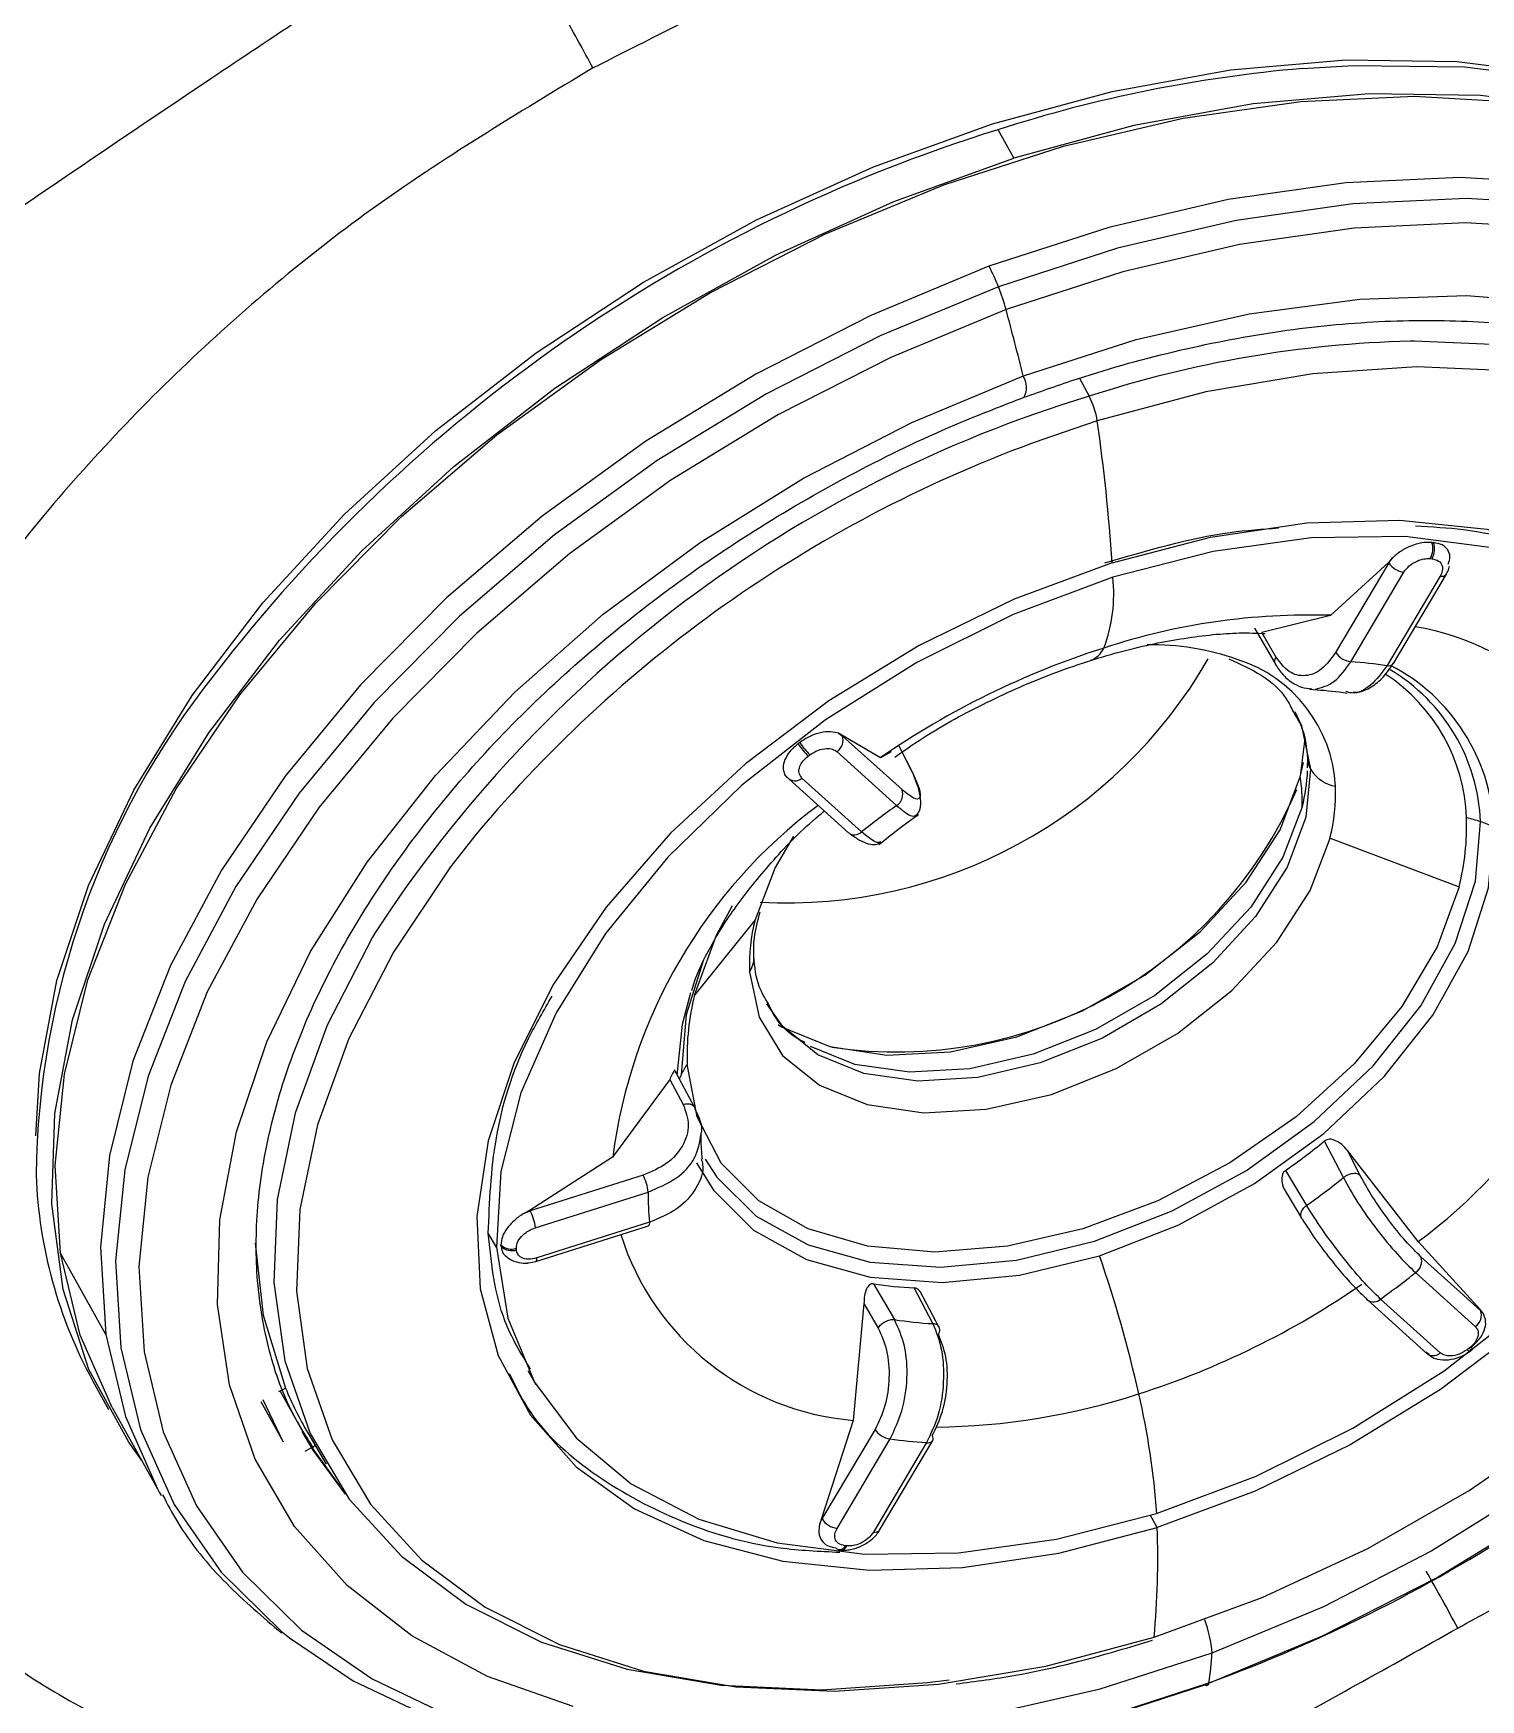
# Model space of a CAD drawing. Extents: x 525 to 613, y 487 to 635.
# Drawn here: x 561.477 to 562.824, y 561.239 to 562.79 of the extents above; entities that cross this region are included whole.
import ezdxf

# ---------------------------------------------------------------- set-up
doc = ezdxf.new("R2010")
doc.units = 0
doc.header["$MEASUREMENT"] = 0
doc.layers.add('1', color=4, linetype='Continuous')
doc.layers.add('STD TEST', color=3, linetype='Continuous')

# ---------------------------------------------------------------- blocks, each defined once
blk = doc.blocks.new('2023 VANGUARD')
at = {"layer": '1', "color": 3, "linetype": 'Continuous', "lineweight": 25}
for p, q in [((-6.5851, -29.9906), (-6.5704, -30.0171)), ((-6.5092, -30.222), (-6.5001, -30.2387)), ((-6.4926, -30.2617), (-6.5443, -30.2793)), ((-6.181, -30.3748), (-6.1794, -30.375)), ((-6.2215, -30.3934), (-6.2754, -30.4427)), ((-6.2212, -30.3939), (-6.2706, -30.4772)), ((-6.2181, -30.3895), (-6.2215, -30.3934)), ((-6.2215, -30.3934), (-6.2212, -30.3939)), ((-6.2212, -30.3939), (-6.2181, -30.3895)), ((-6.1825, -30.3899), (-6.1808, -30.39)), ((-6.2566, -30.4859), (-6.2072, -30.4026)), ((-6.1733, -30.4062), (-6.2227, -30.4895)), ((-6.2169, -30.4876), (-6.1675, -30.4043)), ((-6.2754, -30.4427), (-6.3394, -30.4588)), ((-6.3462, -30.4546), (-6.3265, -30.4883)), ((-6.3262, -30.4814), (-6.3394, -30.4588)), ((-6.7303, -30.5543), (-6.7334, -30.5525)), ((-6.7334, -30.5525), (-6.73, -30.5548)), ((-6.6943, -30.5752), (-6.7303, -30.5543)), ((-6.73, -30.5548), (-6.7303, -30.5543)), ((-6.6743, -30.6049), (-6.73, -30.5548)), ((-6.7711, -30.5621), (-6.7695, -30.5609)), ((-6.7618, -30.5738), (-6.7602, -30.5726)), ((-6.735, -30.5696), (-6.6794, -30.6197)), ((-6.6845, -30.5698), (-6.6943, -30.5752)), ((-6.6637, -30.5906), (-6.677, -30.5645)), ((-6.6767, -30.5655), (-6.6649, -30.5886)), ((-6.2997, -30.5599), (-6.3034, -30.5895)), ((-6.3035, -30.593), (-6.3007, -30.5796)), ((-6.2968, -30.5762), (-6.297, -30.5847)), ((-6.7812, -30.5935), (-6.7837, -30.5904)), ((-6.7799, -30.595), (-6.7243, -30.6451)), ((-6.712, -30.6443), (-6.7676, -30.5942)), ((-6.2758, -30.6502), (-6.1557, -30.6953)), ((-6.8112, -30.7261), (-6.8675, -30.7962)), ((-6.8675, -30.9005), (-6.8862, -30.8659)), ((-6.8907, -30.8748), (-6.9438, -30.947)), ((-6.8907, -30.8748), (-6.8782, -30.8979)), ((-6.2634, -30.9661), (-6.2809, -30.9321)), ((-6.1938, -31.0257), (-6.2596, -30.941)), ((-6.2477, -30.9641), (-6.2596, -30.941)), ((-6.9438, -30.947), (-7.0207, -30.9965)), ((-6.3173, -30.9595), (-6.2978, -30.992)), ((-6.9154, -30.9638), (-7.0205, -30.997)), ((-7.0158, -31.0128), (-6.9108, -30.9795)), ((-6.3176, -30.9785), (-6.3027, -31.0033)), ((-7.0207, -30.9965), (-7.026, -30.9992)), ((-7.026, -30.9992), (-7.0205, -30.997)), ((-7.0205, -30.997), (-7.0207, -30.9965)), ((-7.052, -31.0309), (-7.0596, -31.0179)), ((-7.0153, -31.0442), (-6.9103, -31.011)), ((-6.9094, -31.0077), (-7.0145, -31.0409)), ((-7.4158, -31.1121), (-7.4579, -31.0363)), ((-7.0477, -31.0302), (-7.0478, -31.0288)), ((-7.0334, -31.0333), (-7.0334, -31.0319)), ((-6.1359, -31.0893), (-6.1937, -31.0257)), ((-7.0222, -31.0455), (-7.0154, -31.0443)), ((-7.0154, -31.0443), (-7.0153, -31.0442)), ((-6.1356, -31.0899), (-6.1912, -31.0398)), ((-6.7008, -31.0649), (-6.6814, -31.0982)), ((-6.6456, -31.102), (-6.663, -31.0688)), ((-6.1962, -31.0545), (-6.1406, -31.1046)), ((-6.7098, -31.0834), (-6.7198, -31.1921)), ((-6.7098, -31.0834), (-6.6966, -31.1061)), ((-6.6399, -31.1056), (-6.6575, -31.072)), ((-6.2411, -31.08), (-6.1855, -31.1301)), ((-6.1732, -31.1292), (-6.2288, -31.0791)), ((-6.1331, -31.0929), (-6.1359, -31.0893)), ((-6.1359, -31.0893), (-6.1356, -31.0899)), ((-6.1356, -31.0899), (-6.1331, -31.0929)), ((-6.1834, -31.1308), (-6.1868, -31.1285)), ((-6.1464, -31.125), (-6.148, -31.1262)), ((-6.1453, -31.1277), (-6.1437, -31.1265)), ((-7.0229, -31.1456), (-7.0153, -31.1586)), ((-7.4278, -31.1556), (-7.4131, -31.182)), ((-7.2546, -31.1653), (-7.2485, -31.162)), ((-7.2714, -31.1744), (-7.2505, -31.2121)), ((-7.2505, -31.2121), (-7.2692, -31.173)), ((-7.2248, -31.216), (-7.2533, -31.1646)), ((-7.4097, -31.1801), (-7.3677, -31.2559)), ((-6.7198, -31.1921), (-6.7492, -31.2833)), ((-7.2277, -31.2036), (-7.2105, -31.233)), ((-6.6995, -31.2005), (-6.7489, -31.2838)), ((-7.2204, -31.2156), (-7.2305, -31.221)), ((-7.2248, -31.216), (-7.198, -31.2529)), ((-7.1925, -31.2607), (-7.2228, -31.2197)), ((-6.7349, -31.2926), (-6.6855, -31.2093)), ((-6.6516, -31.2128), (-6.701, -31.2961)), ((-6.6952, -31.2942), (-6.6458, -31.2109)), ((-6.7492, -31.2833), (-6.751, -31.2883)), ((-6.751, -31.2883), (-6.7489, -31.2838)), ((-6.7489, -31.2838), (-6.7492, -31.2833)), ((-6.4367, -31.2919), (-6.4431, -31.2805)), ((-6.733, -31.3126), (-6.7313, -31.3127)), ((-6.7257, -31.3089), (-6.7274, -31.3088))]:
    blk.add_line(p, q, dxfattribs=at)
at = {"layer": '1', "color": 3, "linetype": 'Continuous', "lineweight": 25, "flags": 128}
for points in [[(-7.481, -30.9273), (-7.4776, -30.8693), (-7.4613, -30.7826), (-7.4318, -30.6942), (-7.3896, -30.6053), (-7.3353, -30.5172), (-7.2696, -30.4312), (-7.1936, -30.3486), (-7.1083, -30.2705), (-7.015, -30.1982), (-6.915, -30.1325), (-6.8098, -30.0746), (-6.701, -30.0253), (-6.5901, -29.9852), (-6.4787, -29.955), (-6.3685, -29.935), (-6.261, -29.9257), (-6.1579, -29.9271), (-6.0607, -29.9392), (-5.9706, -29.9618), (-5.8892, -29.9946), (-5.8441, -30.0196)], [(-6.3016, -29.9336), (-6.2541, -29.9308), (-6.1504, -29.9322), (-6.0526, -29.9444), (-5.9621, -29.9671), (-5.8801, -30.0001), (-5.8081, -30.0429), (-5.7468, -30.0949), (-5.6974, -30.1552), (-5.6787, -30.1857)], [(-6.6354, -30.042), (-6.5239, -30.0059), (-6.4126, -29.9799), (-6.3031, -29.9643), (-6.1971, -29.9594), (-6.0961, -29.9653), (-6.0015, -29.9818), (-5.9147, -30.0088), (-5.8371, -30.0458), (-5.7696, -30.0923), (-5.7134, -30.1476), (-5.6692, -30.2109), (-5.6675, -30.214)], [(-5.6399, -30.2639), (-5.6457, -30.2495), (-5.6827, -30.1817), (-5.7322, -30.1213), (-5.7934, -30.0694), (-5.8655, -30.0266), (-5.9474, -29.9936), (-6.0379, -29.9708), (-6.1357, -29.9587), (-6.2394, -29.9573), (-6.3475, -29.9666), (-6.4584, -29.9867), (-6.5704, -30.0171)], [(-7.3823, -31.2295), (-7.3944, -31.2125), (-7.4314, -31.1446), (-7.4554, -31.0702), (-7.466, -30.9904), (-7.4631, -30.9063), (-7.4467, -30.8192), (-7.417, -30.7302), (-7.3746, -30.6408), (-7.3199, -30.5522), (-7.2539, -30.4657), (-7.1774, -30.3826), (-7.0916, -30.3041), (-6.9977, -30.2313), (-6.8972, -30.1653), (-6.7914, -30.107), (-6.6819, -30.0574), (-6.5704, -30.0171)], [(-7.4579, -31.0363), (-7.4628, -30.9549), (-7.4543, -30.8697), (-7.4324, -30.782), (-7.3975, -30.693), (-7.3501, -30.6041), (-7.2909, -30.5166), (-7.2206, -30.4317), (-7.1405, -30.3507), (-7.0515, -30.2747), (-6.9551, -30.2049), (-6.8526, -30.1423), (-6.7455, -30.0877), (-6.6354, -30.042)], [(-5.6289, -30.2838), (-5.6714, -30.2234), (-5.7276, -30.1681), (-5.795, -30.1216), (-5.8727, -30.0846), (-5.9595, -30.0576), (-6.054, -30.0411), (-6.1551, -30.0352), (-6.2611, -30.0401), (-6.3706, -30.0557), (-6.4819, -30.0817), (-6.5934, -30.1178)], [(-5.5714, -30.4865), (-5.5753, -30.4505), (-5.5935, -30.3745), (-5.6248, -30.3046), (-5.6687, -30.2417), (-5.7246, -30.1867), (-5.7916, -30.1405), (-5.8687, -30.1038), (-5.9549, -30.077), (-6.0488, -30.0605), (-6.1492, -30.0547), (-6.2545, -30.0596), (-6.3633, -30.0751), (-6.4738, -30.1009), (-6.5846, -30.1368)], [(-5.8206, -31.0596), (-5.8175, -31.0562), (-5.749, -30.9733), (-5.6912, -30.8879), (-5.6449, -30.8012), (-5.6108, -30.7144), (-5.5895, -30.6288), (-5.5812, -30.5457), (-5.586, -30.4662), (-5.604, -30.3916), (-5.6347, -30.3229), (-5.6778, -30.2611), (-5.7327, -30.2071), (-5.7985, -30.1617), (-5.8743, -30.1256), (-5.9589, -30.0993), (-6.0512, -30.0832), (-6.1498, -30.0774), (-6.2533, -30.0822), (-6.3601, -30.0974), (-6.4687, -30.1228), (-6.5775, -30.1581)], [(-6.5934, -30.1178), (-6.7035, -30.1635), (-6.8105, -30.2181), (-6.913, -30.2807), (-7.0095, -30.3505), (-7.0984, -30.4265), (-7.1786, -30.5075), (-7.2488, -30.5924), (-7.3081, -30.6799), (-7.3555, -30.7688), (-7.3904, -30.8578), (-7.4123, -30.9455), (-7.4208, -31.0307), (-7.4158, -31.1121)], [(-6.5846, -30.1368), (-6.694, -30.1822), (-6.8004, -30.2364), (-6.9022, -30.2986), (-6.998, -30.3679), (-7.0863, -30.4434), (-7.166, -30.5239), (-7.2358, -30.6082), (-7.2946, -30.6952), (-7.3417, -30.7835), (-7.3764, -30.8718), (-7.3981, -30.959), (-7.4066, -31.0436), (-7.4016, -31.1245), (-7.3834, -31.2005), (-7.3521, -31.2704), (-7.3082, -31.3333), (-7.2524, -31.3883), (-7.2447, -31.3944)], [(-6.5614, -30.2199), (-6.4562, -30.186), (-6.3512, -30.162), (-6.2482, -30.1483), (-6.1487, -30.1451), (-6.0543, -30.1524)], [(-6.0848, -31.2537), (-6.1811, -31.3135), (-6.2819, -31.3655), (-6.3858, -31.4087)], [(-6.5775, -30.1581), (-6.6849, -30.2026), (-6.7894, -30.2559), (-6.8895, -30.317), (-6.9836, -30.3851), (-7.0704, -30.4593), (-7.1486, -30.5383), (-7.2171, -30.6212), (-7.2749, -30.7066), (-7.3212, -30.7933), (-7.3553, -30.8801), (-7.3766, -30.9657), (-7.3849, -31.0488), (-7.3801, -31.1283), (-7.3622, -31.2029), (-7.3314, -31.2716), (-7.2883, -31.3334), (-7.2334, -31.3874), (-7.1676, -31.4328), (-7.0919, -31.4689)], [(-6.4974, -31.4717), (-6.3886, -31.4364)], [(-5.7522, -30.8393), (-5.7365, -30.8059), (-5.7068, -30.7241), (-5.6902, -30.6438), (-5.687, -30.5664), (-5.6972, -30.4933), (-5.7208, -30.4257), (-5.7571, -30.3648), (-5.8058, -30.3116), (-5.8659, -30.2669), (-5.9363, -30.2317), (-6.016, -30.2064), (-6.1034, -30.1916), (-6.1972, -30.1874), (-6.2013, -30.1875)], [(-5.7174, -30.7515), (-5.7135, -30.7384), (-5.6972, -30.6595), (-5.6941, -30.5836), (-5.7041, -30.5118), (-5.7272, -30.4454), (-5.763, -30.3855), (-5.8107, -30.3332), (-5.8697, -30.2894), (-5.9389, -30.2548), (-6.0171, -30.23), (-6.103, -30.2154), (-6.1951, -30.2113), (-6.2919, -30.2178), (-6.3916, -30.2346), (-6.4926, -30.2617)], [(-6.3858, -31.4087), (-6.491, -31.4426), (-6.596, -31.4666)], [(-6.9806, -31.4584), (-7.0604, -31.4304), (-7.1309, -31.3927), (-7.191, -31.3459), (-7.2399, -31.2908), (-7.2766, -31.2281), (-7.3007, -31.1589), (-7.3117, -31.0842), (-7.3095, -31.0053), (-7.2941, -30.9234), (-7.2658, -30.8397), (-7.225, -30.7557), (-7.1724, -30.6726), (-7.1087, -30.5917), (-7.035, -30.5143), (-6.9525, -30.4417), (-6.8624, -30.3749), (-6.7661, -30.3151), (-6.6653, -30.2631), (-6.5614, -30.2199)], [(-6.4788, -30.3937), (-6.3872, -30.3698), (-6.2973, -30.3565), (-6.2109, -30.3541), (-6.13, -30.3626), (-6.0565, -30.3818), (-5.9919, -30.4113), (-5.9378, -30.4505), (-5.8952, -30.4984), (-5.8652, -30.554), (-5.8485, -30.616), (-5.8453, -30.6832), (-5.8559, -30.7539), (-5.8798, -30.8265), (-5.9167, -30.8996), (-5.9657, -30.9714), (-6.0257, -31.0403), (-6.0953, -31.1048), (-6.173, -31.1634), (-6.2571, -31.2149), (-6.3457, -31.2581), (-6.4367, -31.2919)], [(-5.8634, -30.655), (-5.8739, -30.5892), (-5.8987, -30.5296), (-5.9374, -30.4777), (-5.9888, -30.4348), (-6.0518, -30.4019), (-6.1248, -30.38), (-6.206, -30.3694), (-6.2934, -30.3705), (-6.3848, -30.3832), (-6.4781, -30.4072)], [(-6.4788, -30.3937), (-6.5698, -30.4276), (-6.6584, -30.4707), (-6.7425, -30.5222), (-6.8202, -30.5809), (-6.8898, -30.6454), (-6.9498, -30.7143), (-6.9988, -30.786), (-7.0356, -30.8591), (-7.0596, -30.9318), (-7.0702, -31.0024), (-7.067, -31.0696), (-7.0503, -31.1316), (-7.0203, -31.1872), (-6.9777, -31.2352), (-6.9236, -31.2743), (-6.859, -31.3038), (-6.7854, -31.323), (-6.7046, -31.3315), (-6.6182, -31.3291), (-6.5283, -31.3158), (-6.4367, -31.2919)], [(-6.4781, -30.4072), (-6.5708, -30.442), (-6.6607, -30.4866), (-6.7456, -30.5401), (-6.8235, -30.6009), (-6.8923, -30.6678), (-6.9505, -30.7389), (-6.9964, -30.8126), (-7.0292, -30.8871), (-7.0478, -30.9605), (-7.052, -31.0309)], [(-6.3923, -31.4382), (-6.2829, -31.3928), (-6.1766, -31.3386), (-6.0747, -31.2764), (-5.979, -31.2071), (-5.8906, -31.1316), (-5.8109, -31.0511), (-5.7412, -30.9667), (-5.6823, -30.8798), (-5.6352, -30.7915), (-5.6005, -30.7031), (-5.5788, -30.616), (-5.5704, -30.5314), (-5.5714, -30.4865)], [(-6.3087, -30.5323), (-6.3025, -30.5455), (-6.294, -30.5859)], [(-6.294, -30.5859), (-6.2985, -30.6305), (-6.3159, -30.677), (-6.3452, -30.723), (-6.3851, -30.7663), (-6.4334, -30.8047), (-6.4878, -30.8362), (-6.5456, -30.8594), (-6.6038, -30.8729), (-6.6595, -30.8762), (-6.71, -30.8691), (-6.7526, -30.8519), (-6.7854, -30.8255), (-6.8003, -30.8044)], [(-6.7898, -30.8237), (-6.7867, -30.8256), (-6.7417, -30.8442), (-6.6884, -30.8522), (-6.6293, -30.849), (-6.5676, -30.835), (-6.5062, -30.8108), (-6.4482, -30.7776), (-6.3966, -30.737), (-6.354, -30.6912), (-6.3224, -30.6424), (-6.3035, -30.593)], [(-6.8577, -30.9489), (-6.8467, -30.9656), (-6.8101, -31.0019), (-6.7619, -31.0286), (-6.7039, -31.0447), (-6.6384, -31.0496), (-6.5679, -31.043), (-6.4951, -31.0253), (-6.4227, -30.9971), (-6.3536, -30.9595), (-6.2905, -30.914), (-6.2357, -30.8622), (-6.1913, -30.8062), (-6.1592, -30.7482), (-6.1404, -30.6903), (-6.1357, -30.6348)], [(-6.3018, -30.621), (-6.3197, -30.6679), (-6.3497, -30.7144), (-6.3902, -30.7579), (-6.4391, -30.7965), (-6.4941, -30.8282), (-6.5524, -30.8513), (-6.6112, -30.8648), (-6.6673, -30.868), (-6.7182, -30.8607), (-6.7597, -30.8441)], [(-7.071, -30.6465), (-7.0947, -30.6769), (-7.148, -30.7562), (-7.1895, -30.8367), (-7.2187, -30.9171), (-7.235, -30.9959), (-7.2381, -31.0719), (-7.2281, -31.1437), (-7.205, -31.2101), (-7.1692, -31.27), (-7.1215, -31.3222), (-7.0625, -31.3661), (-6.9933, -31.4007), (-6.9151, -31.4255), (-6.8292, -31.4401), (-6.7371, -31.4442), (-6.6403, -31.4377), (-6.5406, -31.4208), (-6.4396, -31.3938)], [(-6.8164, -30.7744), (-6.8075, -30.8167), (-6.7855, -30.8525), (-6.7513, -30.8802), (-6.7069, -30.8982), (-6.6542, -30.9058), (-6.5961, -30.9025), (-6.5353, -30.8886), (-6.4749, -30.8646), (-6.418, -30.8318), (-6.3673, -30.7919), (-6.3254, -30.7468), (-6.2944, -30.6987), (-6.2758, -30.6502)], [(-6.7753, -30.6483), (-6.7926, -30.6775), (-6.8112, -30.7261)], [(-6.7223, -30.6463), (-6.7231, -30.6459), (-6.7243, -30.6451)], [(-6.4906, -31.0388), (-6.4167, -31.01), (-6.3461, -30.9716), (-6.2815, -30.925), (-6.2255, -30.8721), (-6.1802, -30.8149), (-6.1473, -30.7556), (-6.1282, -30.6965), (-6.1234, -30.6398)], [(-6.4373, -31.2787), (-6.3445, -31.244), (-6.2546, -31.1993), (-6.1697, -31.1459), (-6.0918, -31.085), (-6.023, -31.0182), (-5.9649, -30.947), (-5.9189, -30.8733), (-5.8861, -30.7989), (-5.8675, -30.7255), (-5.8634, -30.655)], [(-6.1557, -30.6953), (-6.1761, -30.7512), (-6.2091, -30.8069), (-6.2535, -30.8603), (-6.3075, -30.9095), (-6.3692, -30.9525), (-6.4362, -30.9877), (-6.5061, -31.0138), (-6.5761, -31.03), (-6.6437, -31.0354), (-6.7064, -31.03), (-6.7618, -31.0139), (-6.8078, -30.9878), (-6.8427, -30.9526), (-6.8651, -30.9096), (-6.8743, -30.8605)], [(-6.8675, -30.7962), (-6.847, -30.7403), (-6.8323, -30.7127)], [(-7.1652, -30.7386), (-7.1674, -30.7422), (-7.2097, -30.8242), (-7.2395, -30.9061), (-7.2561, -30.9864), (-7.2593, -31.0637), (-7.249, -31.1368), (-7.2255, -31.2044), (-7.1891, -31.2654), (-7.1404, -31.3186), (-7.0804, -31.3632), (-7.0099, -31.3985), (-6.9303, -31.4237), (-6.8428, -31.4386), (-6.749, -31.4428), (-6.6505, -31.4362), (-6.6304, -31.4336)], [(-6.4396, -31.3938), (-6.3391, -31.3571), (-6.2407, -31.3113), (-6.1462, -31.2573), (-6.0571, -31.1959), (-5.9751, -31.1282), (-5.9015, -31.0553), (-5.8375, -30.9786), (-5.7843, -30.8993), (-5.7427, -30.8188), (-5.7174, -30.7515)], [(-6.8593, -30.7634), (-6.8753, -30.8147), (-6.8799, -30.8702)], [(-6.8713, -30.794), (-6.8791, -30.8236), (-6.8841, -30.8706)], [(-6.8657, -30.9522), (-6.85, -30.9778), (-6.8126, -31.0149), (-6.7633, -31.0422), (-6.7041, -31.0587), (-6.6371, -31.0636), (-6.565, -31.0569), (-6.4906, -31.0388)], [(-7.4097, -31.1801), (-7.4395, -31.1128), (-7.4579, -31.0363)], [(-7.2768, -31.027), (-7.2692, -31.0942), (-7.2485, -31.162)], [(-7.052, -31.0309), (-7.0415, -31.0968), (-7.0166, -31.1564), (-6.9779, -31.2083), (-6.9265, -31.2512), (-6.8635, -31.284), (-6.7905, -31.306), (-6.7093, -31.3166), (-6.6219, -31.3155), (-6.5305, -31.3028), (-6.4373, -31.2787)], [(-6.2424, -31.0784), (-6.2414, -31.0798), (-6.2411, -31.08)], [(-7.4158, -31.1121), (-7.3975, -31.1886), (-7.3677, -31.2559)], [(-6.1837, -31.1312), (-6.1844, -31.1309), (-6.1855, -31.1301)], [(-6.1464, -31.125), (-6.1455, -31.1258), (-6.1447, -31.1263), (-6.1441, -31.1266), (-6.1437, -31.1265), (-6.1436, -31.1262), (-6.1436, -31.1256), (-6.1439, -31.1247), (-6.1443, -31.1237)], [(-7.2228, -31.2197), (-7.2259, -31.2146), (-7.233, -31.2025)], [(-7.3677, -31.2559), (-7.3659, -31.259), (-7.3643, -31.2619)], [(-7.2447, -31.3944), (-7.1854, -31.4345), (-7.1082, -31.4712), (-7.022, -31.498), (-6.9281, -31.5144), (-6.8277, -31.5203), (-6.7224, -31.5154), (-6.6136, -31.4999), (-6.5031, -31.4741), (-6.3923, -31.4382)]]:
    blk.add_lwpolyline(points, dxfattribs=at)
at = {"layer": '1', "color": 3, "linetype": 'Continuous', "lineweight": 25}
for centre, radius, start, end in [((-6.1921, -31.2117), 1.2827, 94.8974, 107.8392), ((-6.1497, -31.3952), 1.4705, 107.2204, 142.4095), ((-6.7383, -30.1963), 0.1648, 21.1566, 28.419), ((-6.775, -30.2122), 0.2048, 15.3422, 21.6196), ((-9.7474, -31.0152), 3.2837, 14.0169, 15.1311), ((-6.1739, -31.2445), 1.0574, 91.4845, 107.9679), ((-6.5793, -30.2306), 0.0208, 334.0593, 30.8613), ((-6.1469, -31.4011), 1.2149, 106.9012, 146.9504), ((-6.5665, -30.2731), 0.0748, 8.763, 27.3715), ((-8.1481, -30.5019), 1.6728, 3.7084, 8.2556), ((-6.13, -31.4348), 1.2275, 109.7225, 140.0424), ((-6.199, -30.3807), 0.0189, 330.9176, 17.9602), ((-6.1974, -30.3808), 0.0189, 330.9176, 17.9602), ((-6.2045, -30.3828), 0.02, 213.617, 262.2488), ((-6.6213, -30.4224), 0.1441, 339.3617, 6.0285), ((-6.1718, -30.4009), 0.00547, 254.7066, 322.0457), ((-6.2944, -31.0585), 0.6161, 88.2348, 108.1697), ((-6.2352, -30.6902), 0.24, 10.094, 80.7417), ((-6.2475, -31.2222), 0.7863, 107.6965, 124.6244), ((-6.5063, -30.4645), 0.0215, 291.1377, 336.4822), ((-6.4415, -30.71), 0.2398, 70.7014, 91.0977), ((-6.2539, -30.4661), 0.02, 213.616, 262.2489), ((-6.7819, -30.2576), 0.4528, 266.9006, 330.0978), ((-6.4021, -30.6091), 0.1316, 3.1851, 72.3921), ((-6.2844, -30.9146), 0.4295, 81.7332, 86.2842), ((-6.2213, -30.484), 0.00567, 256.0343, 320.718), ((-6.3081, -30.6416), 0.1725, 2.2591, 59.2229), ((-6.3007, -30.6472), 0.1775, 2.3922, 62.7741), ((-6.717, -30.9733), 0.7637, 141.5281, 179.2985), ((-6.3161, -30.6373), 0.1674, 2.1564, 56.5195), ((-6.7418, -30.559), 0.0126, 303.0238, 19.4429), ((-6.7205, -30.5312), 0.0593, 211.4485, 225.8872), ((-6.7189, -30.53), 0.0593, 211.4485, 225.8872), ((-6.4649, -30.5795), 0.1684, 345.7381, 357.3327), ((-6.2749, -30.5751), 0.0219, 177.8691, 209.4819), ((-6.2639, -30.567), 0.0355, 212.2276, 259.1065), ((-6.7741, -30.5878), 0.00909, 218.5299, 315.4399), ((-6.448, -30.6161), 0.1463, 358.0539, 9.054), ((-6.4378, -30.6084), 0.1672, 345.5441, 2.2599), ((-6.6799, -30.4422), 0.407, 261.562, 336.4571), ((-6.6862, -30.6091), 0.0126, 303.0235, 19.4449), ((-6.4616, -31.0091), 0.4861, 126.7639, 172.6656), ((-6.2517, -31.2204), 0.7374, 125.4494, 128.6233), ((-6.371, -30.6398), 0.2223, 345.5441, 2.2599), ((-6.1817, -30.7687), 0.1415, 71.0336, 76.5578), ((-6.1782, -30.7586), 0.1309, 65.2201, 71.0411), ((-6.7189, -30.6362), 0.0107, 251.4316, 310.9726), ((-6.6493, -30.7678), 0.1672, 165.5441, 182.2599), ((-6.4942, -30.6194), 0.5053, 306.4823, 348.2699), ((-6.8354, -30.7612), 0.0232, 325.1165, 1.0034), ((-6.6522, -30.8517), 0.2223, 165.5441, 182.2599), ((-6.809, -30.9045), 0.0788, 145.9784, 154.1456), ((-6.8139, -30.9021), 0.0733, 154.2022, 157.7735), ((-6.6719, -30.4517), 0.6193, 304.9286, 309.1441), ((-7.0492, -30.948), 0.4317, 182.1206, 208.7417), ((-6.9531, -30.9835), 0.0425, 5.332, 27.629), ((-6.6534, -30.485), 0.6193, 305.0437, 309.0288), ((-6.6681, -30.9823), 0.2427, 179.3499, 186.0097), ((-7.0581, -31.0167), 0.0425, 5.332, 27.6285), ((-6.6993, -30.9445), 0.2484, 197.5025, 265.2804), ((-6.9126, -31.0087), 0.00329, 314.3711, 17.2856), ((-7.0381, -31.0187), 0.014, 226.2809, 289.4694), ((-7.038, -31.0201), 0.014, 226.2809, 289.4694), ((-7.0176, -31.0419), 0.00329, 314.3716, 17.2852), ((-7.6137, -31.4281), 1.1887, 12.6675, 19.1132), ((-6.2031, -31.044), 0.0126, 303.0235, 19.4448), ((-6.6443, -30.7085), 0.3608, 260.9865, 267.0309), ((-6.693, -30.4183), 0.7863, 287.6965, 304.6244), ((-6.8904, -30.0637), 1.4616, 290.0799, 317.0494), ((-6.6565, -30.4784), 0.7374, 305.4494, 308.6233), ((-6.2355, -31.0718), 0.00995, 235.6288, 312.1975), ((-6.6259, -30.7418), 0.3608, 261.1515, 266.8657), ((-6.1475, -31.0941), 0.0126, 303.0238, 19.4429), ((-6.1802, -31.1212), 0.0106, 250.846, 311.019), ((-6.1455, -31.1247), 0.00299, 210.913, 273.6783), ((-6.9269, -31.0278), 0.3484, 202.6636, 210.306), ((-6.6485, -30.5718), 0.6265, 270.5232, 288.083), ((-7.1435, -31.328), 0.708, 3.9921, 13.1135), ((-6.6828, -31.1895), 0.02, 213.6159, 262.2489), ((-6.6502, -31.2089), 0.00486, 334.7481, 34.1409), ((-6.6238, -30.7842), 0.4295, 261.7332, 266.2842), ((-6.6501, -31.2076), 0.00547, 254.7064, 322.0459), ((-6.7322, -31.2728), 0.02, 213.617, 262.2488), ((-6.6996, -31.2906), 0.00567, 256.0345, 320.7178), ((-7.1922, -31.3215), 0.756, 354.5128, 2.2407), ((-6.7323, -31.3073), 0.00513, 223.0032, 343.591), ((-6.7314, -31.3065), 0.00621, 270.8592, 337.2738), ((-6.4945, -31.4165), 0.1091, 4.0913, 20.763), ((-6.6574, -31.3948), 0.272, 351.2043, 357.0718), ((-6.3907, -31.4368), 0.00213, 220.6543, 10.4093)]:
    blk.add_arc(centre, radius, start, end, dxfattribs=at)
for points, knots in [([(-5.9384, -27.3057), (-5.963, -27.3148), (-6.0207, -27.3363), (-6.1197, -27.3738), (-6.2439, -27.4218), (-6.4113, -27.4881), (-6.6076, -27.5686), (-6.8992, -27.6928), (-7.257, -27.8541), (-7.6215, -28.031), (-8.0407, -28.2465), (-8.5892, -28.5487), (-9.2887, -28.9807), (-9.835, -29.3617), (-10.1493, -29.5962), (-10.2787, -29.6947), (-10.3941, -29.7842), (-10.5623, -29.9169), (-10.7689, -30.0843), (-11.0563, -30.3244), (-11.5401, -30.7459), (-12.2895, -31.4533), (-13.0099, -32.2267), (-13.5082, -32.8198), (-13.7416, -33.1095), (-13.9137, -33.3295), (-14.0826, -33.5523), (-14.218, -33.7368), (-14.3267, -33.8887), (-14.4183, -34.019), (-14.5003, -34.1383), (-14.7159, -34.4581), (-15.0234, -34.9449), (-15.3983, -35.6119), (-15.6923, -36.1933), (-15.9163, -36.6796), (-16.0806, -37.0646), (-16.193, -37.3442), (-16.2593, -37.516), (-16.2888, -37.5942), (-16.2966, -37.615)], [0, 0, 0, 0, 0.0052278, 0.0122678, 0.0211155, 0.0317652, 0.048142, 0.063412, 0.0949432, 0.1263631, 0.1441982, 0.188916, 0.2512005, 0.3080496, 0.3216178, 0.3293783, 0.3404654, 0.3507233, 0.3720885, 0.3934723, 0.4253644, 0.499962, 0.5987532, 0.6358031, 0.6543439, 0.6729001, 0.6914769, 0.7100799, 0.7185196, 0.7287156, 0.7418349, 0.7473908, 0.8056132, 0.856583, 0.8999161, 0.9354925, 0.9633056, 0.9833375, 0.9955724, 1, 1, 1, 1]), ([(-6.9621, -29.9331), (-6.8888, -29.8958), (-6.7428, -29.8217), (-6.5132, -29.749), (-6.2875, -29.7082), (-6.0722, -29.7035), (-5.8763, -29.7342), (-5.7071, -29.7996), (-5.5712, -29.897), (-5.4739, -30.0226), (-5.4189, -30.1717), (-5.4082, -30.3385), (-5.4425, -30.5166), (-5.5199, -30.6994), (-5.6391, -30.8787), (-5.7685, -31.0275), (-5.8671, -31.1069), (-5.9033, -31.136)], [0, 0, 0, 0, 0.068895, 0.137187, 0.205869, 0.274371, 0.342928, 0.411553, 0.480178, 0.548735, 0.617296, 0.685917, 0.754542, 0.823099, 0.89171, 0.960278, 1, 1, 1, 1]), ([(-8.7208, -30.9609), (-8.6984, -30.9433), (-8.6461, -30.9023), (-8.5563, -30.8327), (-8.4436, -30.7463), (-8.3021, -30.6394), (-8.1196, -30.504), (-7.8723, -30.3249), (-7.5987, -30.1329), (-7.3453, -29.9608), (-7.1722, -29.8459), (-7.0839, -29.7881), (-7.0535, -29.7682)], [0, 0, 0, 0, 0.0416694, 0.0971063, 0.1663019, 0.2492674, 0.356465, 0.4986974, 0.695969, 0.8454681, 0.9469066, 1, 1, 1, 1]), ([(-6.9621, -29.9331), (-6.9708, -29.9172), (-6.9872, -29.8875), (-7.006, -29.8533), (-7.0187, -29.8304), (-7.0267, -29.8161), (-7.0342, -29.8027), (-7.0412, -29.7902), (-7.0476, -29.7786), (-7.0516, -29.7717), (-7.0535, -29.7682)], [0, 0, 0, 0, 0.268487, 0.499528, 0.589122, 0.676075, 0.760444, 0.842385, 0.922138, 1, 1, 1, 1]), ([(-6.9621, -29.9331), (-7.0323, -29.9754), (-7.1726, -30.0599), (-7.3558, -30.2161), (-7.5101, -30.3861), (-7.6282, -30.5662), (-7.7059, -30.7488), (-7.74, -30.9269), (-7.7294, -31.0938), (-7.6743, -31.2428), (-7.577, -31.3684), (-7.4412, -31.4659), (-7.272, -31.5311), (-7.076, -31.5623), (-6.8608, -31.556), (-6.6747, -31.5272), (-6.5637, -31.4889), (-6.5285, -31.4767)], [0, 0, 0, 0, 0.069258, 0.138275, 0.207399, 0.276539, 0.345644, 0.414806, 0.483986, 0.553072, 0.622169, 0.691337, 0.760508, 0.829602, 0.898683, 0.967868, 1, 1, 1, 1]), ([(-6.5606, -30.2397), (-6.544, -30.2338), (-6.4959, -30.2167), (-6.4156, -30.1946), (-6.3214, -30.1767), (-6.2298, -30.1678), (-6.142, -30.1678), (-6.0595, -30.1766), (-5.9833, -30.1941), (-5.9147, -30.2199), (-5.8541, -30.2534), (-5.8033, -30.2947), (-5.7694, -30.3306), (-5.756, -30.3546), (-5.7528, -30.3604)], [0, 0, 0, 0, 0.048127, 0.140192, 0.232208, 0.324124, 0.41594, 0.507688, 0.599424, 0.691268, 0.783441, 0.87626, 0.970053, 1, 1, 1, 1]), ([(-7.2223, -31.2179), (-7.23, -31.2057), (-7.249, -31.1754), (-7.2668, -31.1205), (-7.2769, -31.0548), (-7.2752, -30.985), (-7.2622, -30.9123), (-7.238, -30.838), (-7.203, -30.7629), (-7.1576, -30.6881), (-7.1026, -30.6147), (-7.0386, -30.5438), (-6.9664, -30.4765), (-6.8873, -30.4137), (-6.8022, -30.3564), (-6.7125, -30.3055), (-6.6313, -30.2669), (-6.5802, -30.2472), (-6.5606, -30.2397)], [0, 0, 0, 0, 0.045659, 0.112872, 0.17982, 0.246089, 0.311675, 0.37678, 0.441617, 0.506341, 0.57104, 0.63575, 0.700496, 0.765281, 0.830097, 0.894929, 0.95976, 1, 1, 1, 1]), ([(-6.4854, -30.3939), (-6.4461, -30.3823), (-6.3911, -30.3661), (-6.3387, -30.3624), (-6.3237, -30.3613)], [0, 0, 0, 0, 0.713295, 1, 1, 1, 1]), ([(-6.1963, -30.3595), (-6.1812, -30.3603), (-6.1307, -30.3629), (-6.0565, -30.3863), (-5.9794, -30.4289), (-5.9275, -30.4764), (-5.9101, -30.513), (-5.9043, -30.5253)], [0, 0, 0, 0, 0.108496, 0.36264, 0.616785, 0.870929, 1, 1, 1, 1]), ([(-6.181, -30.3748), (-6.1841, -30.3748), (-6.1904, -30.3747), (-6.2007, -30.3779), (-6.2105, -30.383), (-6.2156, -30.3874), (-6.2181, -30.3895)], [0, 0, 0, 0, 0.247558, 0.500834, 0.753648, 1, 1, 1, 1]), ([(-6.1658, -30.395), (-6.165, -30.3927), (-6.1635, -30.3879), (-6.1658, -30.3816), (-6.171, -30.3767), (-6.1766, -30.3756), (-6.1794, -30.375)], [0, 0, 0, 0, 0.246603, 0.499388, 0.752586, 1, 1, 1, 1]), ([(-6.2072, -30.4026), (-6.2057, -30.4006), (-6.2025, -30.3964), (-6.1954, -30.3921), (-6.1884, -30.3898), (-6.1845, -30.3898), (-6.1825, -30.3899)], [0, 0, 0, 0, 0.279486, 0.559002, 0.779415, 1, 1, 1, 1]), ([(-6.1808, -30.39), (-6.1786, -30.3906), (-6.1742, -30.3916), (-6.1712, -30.396), (-6.1709, -30.4011), (-6.1725, -30.4045), (-6.1733, -30.4062)], [0, 0, 0, 0, 0.279658, 0.559227, 0.779582, 1, 1, 1, 1]), ([(-6.1678, -30.4047), (-6.1667, -30.4028), (-6.1652, -30.4003), (-6.1648, -30.3976), (-6.1647, -30.3969)], [0, 0, 0, 0, 0.7332523, 1, 1, 1, 1]), ([(-6.4985, -30.4846), (-6.4885, -30.4816), (-6.4587, -30.4727), (-6.4113, -30.4632), (-6.366, -30.4584), (-6.3441, -30.4593), (-6.3362, -30.4597)], [0, 0, 0, 0, 0.166045, 0.495291, 0.819964, 1, 1, 1, 1]), ([(-6.2706, -30.4772), (-6.2748, -30.483), (-6.2832, -30.4945), (-6.299, -30.5004), (-6.3145, -30.4969), (-6.3223, -30.4866), (-6.3262, -30.4814)], [0, 0, 0, 0, 0.249775, 0.50014, 0.75045, 1, 1, 1, 1]), ([(-6.6812, -30.5747), (-6.6712, -30.5677), (-6.6429, -30.5481), (-6.5916, -30.521), (-6.54, -30.4984), (-6.5091, -30.4881), (-6.4985, -30.4846)], [0, 0, 0, 0, 0.178797, 0.505301, 0.83195, 1, 1, 1, 1]), ([(-6.37, -30.4832), (-6.3595, -30.488), (-6.3374, -30.498), (-6.3183, -30.5152), (-6.312, -30.5286), (-6.31, -30.5328)], [0, 0, 0, 0, 0.385188, 0.803367, 1, 1, 1, 1]), ([(-6.3262, -30.4814), (-6.3266, -30.4822), (-6.3274, -30.4837), (-6.3275, -30.4851), (-6.3275, -30.4859)], [0, 0, 0, 0, 0.481432, 1, 1, 1, 1]), ([(-6.3269, -30.4881), (-6.3246, -30.4915), (-6.3202, -30.4982), (-6.3117, -30.5053), (-6.3025, -30.51), (-6.2961, -30.5108), (-6.2929, -30.5112)], [0, 0, 0, 0, 0.252307, 0.502725, 0.75191, 1, 1, 1, 1]), ([(-6.2895, -30.5114), (-6.2835, -30.5099), (-6.2714, -30.5068), (-6.2615, -30.4929), (-6.2566, -30.4859)], [0, 0, 0, 0, 0.4999754, 1, 1, 1, 1]), ([(-6.2227, -30.4895), (-6.2276, -30.4961), (-6.2374, -30.5094), (-6.252, -30.5167), (-6.2593, -30.5141), (-6.2612, -30.5135)], [0, 0, 0, 0, 0.428359, 0.856676, 1, 1, 1, 1]), ([(-6.2542, -30.5143), (-6.2527, -30.5143), (-6.2471, -30.5144), (-6.2374, -30.5098), (-6.2259, -30.5009), (-6.2198, -30.4918), (-6.2167, -30.4872)], [0, 0, 0, 0, 0.1134164, 0.4094903, 0.7040824, 1, 1, 1, 1]), ([(-6.1568, -31.3854), (-6.1353, -31.3736), (-6.0928, -31.3502), (-6.0302, -31.3154), (-5.9695, -31.2814), (-5.9107, -31.2483), (-5.8537, -31.2163), (-5.7984, -31.1854), (-5.7449, -31.1557), (-5.6313, -31.0933), (-5.4574, -31.0011), (-5.2069, -30.8802), (-4.941, -30.7642), (-4.7175, -30.6759), (-4.5513, -30.6147), (-4.4442, -30.5766), (-4.3362, -30.5397), (-4.2638, -30.5162), (-4.2275, -30.5045)], [0, 0, 0, 0, 0.034693, 0.068403, 0.101129, 0.13287, 0.163628, 0.193403, 0.222195, 0.250006, 0.37635, 0.499996, 0.642581, 0.785672, 0.839018, 0.892519, 0.946178, 1, 1, 1, 1]), ([(-6.295, -30.5114), (-6.2856, -30.5121), (-6.2736, -30.513), (-6.2623, -30.5147), (-6.2598, -30.5151)], [0, 0, 0, 0, 0.779853, 1, 1, 1, 1]), ([(-6.31, -30.5328), (-6.3069, -30.5379), (-6.2992, -30.5504), (-6.2977, -30.5665), (-6.2968, -30.5762)], [0, 0, 0, 0, 0.403267, 1, 1, 1, 1]), ([(-6.7334, -30.5525), (-6.7358, -30.5519), (-6.7406, -30.5506), (-6.7503, -30.5517), (-6.7604, -30.555), (-6.7665, -30.559), (-6.7695, -30.5609)], [0, 0, 0, 0, 0.246603, 0.499388, 0.752586, 1, 1, 1, 1]), ([(-6.7711, -30.5621), (-6.7737, -30.5644), (-6.779, -30.569), (-6.7838, -30.577), (-6.7858, -30.5847), (-6.7844, -30.5885), (-6.7837, -30.5904)], [0, 0, 0, 0, 0.247558, 0.500834, 0.753648, 1, 1, 1, 1]), ([(-6.7602, -30.5726), (-6.7577, -30.571), (-6.7528, -30.5679), (-6.7451, -30.5664), (-6.7389, -30.567), (-6.7363, -30.5687), (-6.735, -30.5696)], [0, 0, 0, 0, 0.2796579, 0.5592269, 0.7795818, 1, 1, 1, 1]), ([(-6.7676, -30.5942), (-6.7687, -30.5927), (-6.771, -30.5897), (-6.77, -30.5837), (-6.7668, -30.5781), (-6.7634, -30.5752), (-6.7618, -30.5738)], [0, 0, 0, 0, 0.279486, 0.559002, 0.779415, 1, 1, 1, 1]), ([(-6.6649, -30.5886), (-6.6624, -30.5941), (-6.6572, -30.6053), (-6.657, -30.6137), (-6.6625, -30.6145), (-6.6704, -30.6081), (-6.6743, -30.6049)], [0, 0, 0, 0, 0.249817, 0.500222, 0.750496, 1, 1, 1, 1]), ([(-6.6615, -30.6295), (-6.6602, -30.628), (-6.6574, -30.6252), (-6.6565, -30.6165), (-6.6581, -30.6053), (-6.6616, -30.5963), (-6.6633, -30.5919)], [0, 0, 0, 0, 0.251045, 0.501923, 0.751601, 1, 1, 1, 1]), ([(-6.8701, -30.7918), (-6.8693, -30.7892), (-6.8665, -30.7787), (-6.8536, -30.7517), (-6.8303, -30.714), (-6.7969, -30.673), (-6.7684, -30.6426), (-6.7494, -30.6272), (-6.7467, -30.6249)], [0, 0, 0, 0, 0.075744, 0.295561, 0.514981, 0.736505, 0.961665, 1, 1, 1, 1]), ([(-6.6959, -30.6559), (-6.6865, -30.6485), (-6.6745, -30.639), (-6.6618, -30.63), (-6.659, -30.628)], [0, 0, 0, 0, 0.779334, 1, 1, 1, 1]), ([(-6.6794, -30.6197), (-6.6746, -30.6236), (-6.666, -30.6308), (-6.6631, -30.6294), (-6.6619, -30.6288)], [0, 0, 0, 0, 0.5591011, 1, 1, 1, 1]), ([(-6.7228, -30.646), (-6.7198, -30.6481), (-6.7137, -30.6525), (-6.7055, -30.6557), (-6.6985, -30.6565), (-6.6954, -30.6548), (-6.6939, -30.6539)], [0, 0, 0, 0, 0.247031, 0.4960653, 0.7474796, 1, 1, 1, 1]), ([(-6.6943, -30.6534), (-6.6956, -30.654), (-6.6985, -30.6554), (-6.7072, -30.6482), (-6.712, -30.6443)], [0, 0, 0, 0, 0.449702, 1, 1, 1, 1]), ([(-4.0638, -30.6682), (-4.1919, -30.7088), (-4.4465, -30.7948), (-4.8234, -30.9379), (-5.1328, -31.0689), (-5.3772, -31.1806), (-5.5589, -31.2677), (-5.739, -31.3583), (-5.9174, -31.4522), (-6.0939, -31.5494), (-6.3269, -31.6834), (-6.556, -31.8238), (-6.7811, -31.9707), (-6.9478, -32.0839), (-7.0864, -32.1819), (-7.1691, -32.2424), (-7.1976, -32.2634)], [0.7261553, 0.7261553, 0.7261553, 0.7261553, 0.7574053, 0.7886553, 0.8199053, 0.8355303, 0.8511553, 0.8667803, 0.8824053, 0.8980303, 0.9136553, 0.9449053, 0.9605303, 0.9761553, 0.9917803, 1, 1, 1, 1]), ([(-6.8123, -30.7604), (-6.8124, -30.7547), (-6.8127, -30.7418), (-6.8087, -30.727), (-6.8064, -30.7187)], [0, 0, 0, 0, 0.443675, 1, 1, 1, 1]), ([(-6.7991, -30.8038), (-6.8022, -30.7988), (-6.8098, -30.7863), (-6.8114, -30.7701), (-6.8123, -30.7604)], [0, 0, 0, 0, 0.403267, 1, 1, 1, 1]), ([(-7.0596, -31.0179), (-7.0584, -30.9887), (-7.0562, -30.9302), (-7.0335, -30.8544), (-7.0079, -30.8104), (-7.0002, -30.7973)], [0, 0, 0, 0, 0.4122553, 0.8245106, 1, 1, 1, 1]), ([(-6.7648, -30.8404), (-6.7663, -30.8396), (-6.7788, -30.8334), (-6.7906, -30.8213), (-6.797, -30.808), (-6.7991, -30.8038)], [0, 0, 0, 0, 0.083377, 0.706839, 1, 1, 1, 1]), ([(-6.8854, -30.8686), (-6.8854, -30.8681), (-6.8854, -30.8671), (-6.8856, -30.8664), (-6.8861, -30.8664), (-6.887, -30.8673), (-6.8884, -30.8697), (-6.8899, -30.873), (-6.8907, -30.8748)], [0, 0, 0, 0, 0.094222, 0.190488, 0.29829, 0.424515, 0.701616, 1, 1, 1, 1]), ([(-6.8782, -30.8979), (-6.8759, -30.9043), (-6.8712, -30.917), (-6.8774, -30.9368), (-6.8922, -30.954), (-6.9077, -30.9605), (-6.9154, -30.9638)], [0, 0, 0, 0, 0.249816, 0.500222, 0.750495, 1, 1, 1, 1]), ([(-6.8782, -30.8979), (-6.8775, -30.8978), (-6.876, -30.8974), (-6.8732, -30.8972), (-6.8702, -30.8979), (-6.868, -30.8995), (-6.8671, -30.9012), (-6.867, -30.9022), (-6.867, -30.9027)], [0, 0, 0, 0, 0.1247216, 0.2493439, 0.5000001, 0.7506559, 0.8752779, 1, 1, 1, 1]), ([(-3.8182, -30.9137), (-4.1034, -30.9992), (-4.3881, -31.0979), (-4.9467, -31.3191), (-5.2201, -31.4414), (-5.6199, -31.6409), (-5.7514, -31.71), (-6.0124, -31.8544), (-6.142, -31.9297), (-6.3339, -32.0471), (-6.3974, -32.0868), (-6.5226, -32.1671), (-6.5842, -32.2075), (-6.6758, -32.2689), (-6.706, -32.2894), (-6.7679, -32.3317), (-6.7992, -32.3534), (-6.8629, -32.3981), (-6.8961, -32.4217), (-6.9373, -32.4516), (-6.9456, -32.4576), (-6.9612, -32.4689), (-6.9686, -32.4744), (-6.9902, -32.4902), (-7.0036, -32.5001), (-7.0163, -32.5094)], [0, 0, 0, 0, 0.25, 0.25, 0.5, 0.5, 0.625, 0.625, 0.75, 0.75, 0.8125, 0.8125, 0.875, 0.875, 0.90625, 0.90625, 0.9375, 0.9375, 0.96875, 0.96875, 0.976562, 0.976562, 0.984375, 0.984375, 1, 1, 1, 1]), ([(-6.8614, -30.9255), (-6.8614, -30.9255), (-6.8592, -30.9179), (-6.8631, -30.9103), (-6.867, -30.9027)], [0, 0, 0, 0, 0.010652, 1, 1, 1, 1]), ([(-6.9108, -30.9795), (-6.9017, -30.9757), (-6.8835, -30.9681), (-6.8653, -30.9483), (-6.8627, -30.9331), (-6.8614, -30.9255)], [0, 0, 0, 0, 0.334564, 0.669094, 1, 1, 1, 1]), ([(-6.8602, -30.9489), (-6.8608, -30.9428), (-6.8615, -30.935), (-6.8614, -30.9266), (-6.8613, -30.9248)], [0, 0, 0, 0, 0.779217, 1, 1, 1, 1]), ([(-6.2596, -30.941), (-6.2612, -30.939), (-6.2644, -30.9352), (-6.2696, -30.9321), (-6.2736, -30.9306), (-6.2764, -30.9303), (-6.2789, -30.9307), (-6.2803, -30.9316), (-6.2809, -30.9321)], [0, 0, 0, 0, 0.298263, 0.575128, 0.701506, 0.809415, 0.905745, 1, 1, 1, 1]), ([(-6.8614, -30.9486), (-6.8608, -30.9503), (-6.8581, -30.9592), (-6.8651, -30.9764), (-6.8819, -30.9962), (-6.9003, -31.0039), (-6.9094, -31.0077)], [0, 0, 0, 0, 0.0764061, 0.384246, 0.6921079, 1, 1, 1, 1]), ([(-6.3173, -30.9595), (-6.3179, -30.96), (-6.3192, -30.9611), (-6.3203, -30.9634), (-6.3208, -30.9662), (-6.3206, -30.9706), (-6.3192, -30.9766), (-6.3164, -30.9806), (-6.3149, -30.9828)], [0, 0, 0, 0, 0.094221, 0.190485, 0.298283, 0.424504, 0.701611, 1, 1, 1, 1]), ([(-6.2519, -30.9624), (-6.2529, -30.9624), (-6.2548, -30.9623), (-6.258, -30.9631), (-6.2609, -30.9643), (-6.2626, -30.9655), (-6.2634, -30.9661)], [0, 0, 0, 0, 0.259419, 0.518943, 0.768457, 1, 1, 1, 1]), ([(-6.2634, -30.9661), (-6.2593, -30.9737), (-6.2509, -30.989), (-6.2324, -31.0147), (-6.2128, -31.0385), (-6.2018, -31.0492), (-6.1962, -31.0545)], [0, 0, 0, 0, 0.249978, 0.499965, 0.74997, 1, 1, 1, 1]), ([(-6.2477, -30.9641), (-6.2483, -30.9637), (-6.2494, -30.9629), (-6.2511, -30.9626), (-6.2519, -30.9624)], [0, 0, 0, 0, 0.481432, 1, 1, 1, 1]), ([(-6.1912, -31.0398), (-6.1959, -31.0352), (-6.2052, -31.0261), (-6.2216, -31.0056), (-6.237, -30.9835), (-6.2442, -30.9706), (-6.2477, -30.9641)], [0, 0, 0, 0, 0.249775, 0.50014, 0.75045, 1, 1, 1, 1]), ([(-7.026, -30.9992), (-7.029, -31.0011), (-7.035, -31.0051), (-7.0422, -31.0129), (-7.0471, -31.0212), (-7.0476, -31.0263), (-7.0478, -31.0288)], [0, 0, 0, 0, 0.246603, 0.499388, 0.752586, 1, 1, 1, 1]), ([(-6.3017, -31.0048), (-6.302, -31.0044), (-6.3027, -31.0037), (-6.3033, -31.0017), (-6.3031, -30.9988), (-6.3015, -30.9958), (-6.2996, -30.9935), (-6.2984, -30.9925), (-6.2978, -30.992)], [0, 0, 0, 0, 0.124722, 0.249344, 0.5, 0.750656, 0.875278, 1, 1, 1, 1]), ([(-6.3017, -31.0048), (-6.2977, -31.011), (-6.2898, -31.0235), (-6.2735, -31.0449), (-6.2565, -31.0648), (-6.2471, -31.0739), (-6.2424, -31.0784)], [0, 0, 0, 0, 0.249817, 0.500222, 0.750496, 1, 1, 1, 1]), ([(-6.2288, -31.0791), (-6.2343, -31.0738), (-6.2454, -31.063), (-6.2649, -31.0393), (-6.2838, -31.0139), (-6.2931, -30.9993), (-6.2978, -30.992)], [0, 0, 0, 0, 0.25003, 0.500035, 0.750022, 1, 1, 1, 1]), ([(-7.0203, -31.1443), (-7.0292, -31.1297), (-7.052, -31.0921), (-7.0567, -31.0461), (-7.0596, -31.0179)], [0, 0, 0, 0, 0.387355, 1, 1, 1, 1]), ([(-7.0334, -31.0319), (-7.0332, -31.0299), (-7.0327, -31.0257), (-7.028, -31.0198), (-7.0221, -31.0152), (-7.0179, -31.0136), (-7.0158, -31.0128)], [0, 0, 0, 0, 0.279658, 0.559227, 0.779582, 1, 1, 1, 1]), ([(-7.0477, -31.0302), (-7.0473, -31.0326), (-7.0466, -31.0368), (-7.0432, -31.0393), (-7.0416, -31.0404)], [0, 0, 0, 0, 0.556519, 1, 1, 1, 1]), ([(-7.0145, -31.0409), (-7.0172, -31.0415), (-7.0225, -31.0427), (-7.0287, -31.041), (-7.0325, -31.0377), (-7.0331, -31.0348), (-7.0334, -31.0333)], [0, 0, 0, 0, 0.279486, 0.559002, 0.779415, 1, 1, 1, 1]), ([(-7.044, -31.0385), (-7.0422, -31.04), (-7.0386, -31.043), (-7.0312, -31.0453), (-7.0255, -31.0461), (-7.0225, -31.0455), (-7.0222, -31.0455)], [0, 0, 0, 0, 0.325168, 0.646924, 0.9623, 1, 1, 1, 1]), ([(-6.7008, -31.0649), (-6.7014, -31.0648), (-6.7027, -31.0648), (-6.7045, -31.0657), (-6.7061, -31.0674), (-6.7079, -31.0707), (-6.7096, -31.076), (-6.7097, -31.0809), (-6.7098, -31.0834)], [0, 0, 0, 0, 0.094256, 0.190576, 0.298462, 0.424807, 0.701731, 1, 1, 1, 1]), ([(-6.6572, -31.0725), (-6.6578, -31.0718), (-6.6589, -31.0705), (-6.6609, -31.0692), (-6.6623, -31.0689), (-6.663, -31.0688)], [0, 0, 0, 0, 0.36143, 0.684157, 1, 1, 1, 1]), ([(-6.6966, -31.1061), (-6.6962, -31.1055), (-6.6954, -31.1043), (-6.6932, -31.1022), (-6.6899, -31.1), (-6.6862, -31.0986), (-6.6833, -31.0981), (-6.682, -31.0982), (-6.6814, -31.0982)], [0, 0, 0, 0, 0.124722, 0.249344, 0.5, 0.750656, 0.875278, 1, 1, 1, 1]), ([(-6.6855, -31.2093), (-6.6814, -31.2009), (-6.6733, -31.1841), (-6.6687, -31.1527), (-6.6707, -31.1218), (-6.6778, -31.1061), (-6.6814, -31.0982)], [0, 0, 0, 0, 0.25003, 0.500035, 0.750022, 1, 1, 1, 1]), ([(-6.1443, -31.1237), (-6.1417, -31.1214), (-6.1364, -31.1167), (-6.1318, -31.1084), (-6.1302, -31.1001), (-6.1321, -31.0953), (-6.1331, -31.0929)], [0, 0, 0, 0, 0.247558, 0.500834, 0.753648, 1, 1, 1, 1]), ([(-6.6966, -31.1061), (-6.6936, -31.1127), (-6.6875, -31.1261), (-6.6856, -31.1524), (-6.6892, -31.1792), (-6.696, -31.1934), (-6.6995, -31.2005)], [0, 0, 0, 0, 0.249817, 0.500222, 0.750496, 1, 1, 1, 1]), ([(-6.6456, -31.102), (-6.6425, -31.1098), (-6.6364, -31.1254), (-6.6349, -31.1563), (-6.6394, -31.1877), (-6.6475, -31.2044), (-6.6516, -31.2128)], [0, 0, 0, 0, 0.249978, 0.4999653, 0.7499704, 1, 1, 1, 1]), ([(-6.6462, -31.2061), (-6.6427, -31.199), (-6.6358, -31.1847), (-6.6315, -31.1581), (-6.6325, -31.1318), (-6.6378, -31.1186), (-6.6404, -31.112)], [0, 0, 0, 0, 0.249775, 0.50014, 0.75045, 1, 1, 1, 1]), ([(-6.6392, -31.1075), (-6.6393, -31.1067), (-6.6396, -31.1052), (-6.641, -31.1035), (-6.6431, -31.1024), (-6.6448, -31.1021), (-6.6456, -31.102)], [0, 0, 0, 0, 0.259419, 0.518943, 0.768457, 1, 1, 1, 1]), ([(-6.6404, -31.112), (-6.6401, -31.1112), (-6.6393, -31.1097), (-6.6392, -31.1082), (-6.6392, -31.1075)], [0, 0, 0, 0, 0.481439, 1, 1, 1, 1]), ([(-6.1406, -31.1046), (-6.1395, -31.1061), (-6.1372, -31.1091), (-6.1382, -31.1151), (-6.1414, -31.1207), (-6.1448, -31.1236), (-6.1464, -31.125)], [0, 0, 0, 0, 0.279486, 0.559002, 0.779415, 1, 1, 1, 1]), ([(-6.1838, -31.1311), (-6.1827, -31.132), (-6.1803, -31.1337), (-6.1744, -31.1357), (-6.1658, -31.1362), (-6.1566, -31.1339), (-6.1498, -31.1308), (-6.1468, -31.1287), (-6.1453, -31.1277)], [0, 0, 0, 0, 0.132849, 0.261501, 0.510683, 0.754632, 0.876651, 1, 1, 1, 1]), ([(-6.148, -31.1262), (-6.1505, -31.1278), (-6.1554, -31.1309), (-6.1631, -31.1324), (-6.1693, -31.1318), (-6.1719, -31.1301), (-6.1732, -31.1292)], [0, 0, 0, 0, 0.279658, 0.559227, 0.779582, 1, 1, 1, 1]), ([(-7.04, -31.1484), (-7.0347, -31.1593), (-7.0175, -31.1952), (-6.9652, -31.2426), (-6.886, -31.2866), (-6.8065, -31.3112), (-6.7512, -31.3139), (-6.7324, -31.3148)], [0, 0, 0, 0, 0.110746, 0.36371, 0.616674, 0.869638, 1, 1, 1, 1]), ([(-7.3628, -31.2615), (-7.3584, -31.2699), (-7.3426, -31.2999), (-7.3062, -31.3439), (-7.2695, -31.3752), (-7.252, -31.3901)], [0, 0, 0, 0, 0.168763, 0.602376, 1, 1, 1, 1]), ([(-6.751, -31.2883), (-6.7515, -31.2911), (-6.7524, -31.2969), (-6.7498, -31.3039), (-6.7444, -31.309), (-6.7388, -31.3102), (-6.736, -31.3108)], [0, 0, 0, 0, 0.24664, 0.499524, 0.752684, 1, 1, 1, 1]), ([(-6.7274, -31.3088), (-6.7296, -31.3082), (-6.734, -31.3072), (-6.737, -31.3028), (-6.7373, -31.2976), (-6.7357, -31.2943), (-6.7349, -31.2926)], [0, 0, 0, 0, 0.279658, 0.559227, 0.779582, 1, 1, 1, 1]), ([(-6.731, -31.3128), (-6.7294, -31.3128), (-6.7262, -31.313), (-6.7193, -31.3119), (-6.7107, -31.3087), (-6.703, -31.3035), (-6.6981, -31.2985), (-6.6962, -31.2958), (-6.6953, -31.2944)], [0, 0, 0, 0, 0.12891, 0.254703, 0.501374, 0.747341, 0.872271, 1, 1, 1, 1]), ([(-6.701, -31.2961), (-6.7025, -31.2982), (-6.7057, -31.3024), (-6.7128, -31.3067), (-6.7198, -31.309), (-6.7237, -31.309), (-6.7257, -31.3089)], [0, 0, 0, 0, 0.2794856, 0.5590017, 0.7794153, 1, 1, 1, 1]), ([(-7.4832, -32.1987), (-7.4678, -32.1873), (-7.4372, -32.1645), (-7.3913, -32.131), (-7.3457, -32.0982), (-7.3003, -32.066), (-7.2551, -32.0346), (-7.2102, -32.0039), (-7.1261, -31.9474), (-7.0019, -31.8673), (-6.8373, -31.7668), (-6.6692, -31.6693), (-6.5308, -31.5922), (-6.4198, -31.5312), (-6.3377, -31.4861), (-6.2492, -31.4373), (-6.1883, -31.4031), (-6.1568, -31.3854)], [0, 0, 0, 0, 0.036893, 0.0733909, 0.1094949, 0.1452064, 0.1805274, 0.2154596, 0.2500047, 0.375737, 0.4999957, 0.6215568, 0.7499986, 0.8053595, 0.865479, 0.9303581, 1, 1, 1, 1]), ([(-6.624, -31.4374), (-6.6057, -31.435), (-6.5561, -31.4284), (-6.4944, -31.413), (-6.4518, -31.3999), (-6.441, -31.3966)], [0, 0, 0, 0, 0.305238, 0.823522, 1, 1, 1, 1])]:
    blk.add_open_spline(points, degree=3, knots=knots, dxfattribs=at)
blk.add_open_spline([(-6.1568, -31.3854), (-6.1666, -31.3677), (-6.1764, -31.35), (-6.1862, -31.3323)], degree=3, dxfattribs=at)
blk = doc.blocks.new('2026 Vanguard')
at = {"layer": 'STD TEST', "color": 1}
blk.add_blockref('2023 VANGUARD', (44.1613, 88.209), dxfattribs=at)

msp = doc.modelspace()

# ---------------------------------------------------------------- block references
at = {"layer": '1'}
msp.add_blockref('2026 Vanguard', (524.7985, 504.4821), dxfattribs=at)

doc.saveas('drawing.dxf')
